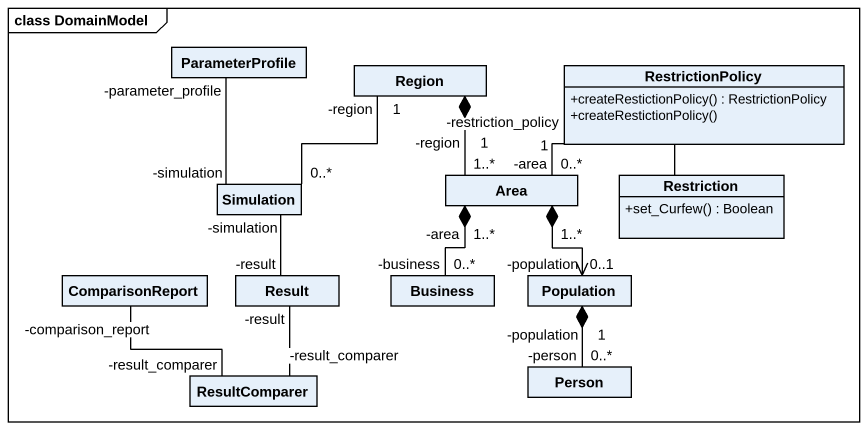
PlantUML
@startuml
mainframe class DomainModel
hide circle
hide empty members
skinparam classAttributeIconSize 0
class ParameterProfile
class Region
class RestrictionPolicy {
  +createRestictionPolicy() : RestrictionPolicy
  +createRestictionPolicy()
}
class Simulation
class Area
class Restriction {
  +set_Curfew() : Boolean
}
class ComparisonReport
class Result
class Business
class Population
class "Person" as Person_
class ResultComparer
Region "1\n-region" *-- "1..*" Area
Simulation "-simulation" -up- "-parameter_profile" ParameterProfile
Simulation "0..*" -up- "1\n-region" Region
Area "0..*\n-area" -right- "1\n-restriction_policy" RestrictionPolicy
Area "1..*\n-area" *-- "0..*\n-business" Business
Area "1..*" *--> "0..1\n-population" Population
Restriction -up- RestrictionPolicy
Result "-result" -up- "-simulation" Simulation
Population "1\n-population" *-- "0..*\n-person" Person_
ResultComparer "-result_comparer" -up- "-comparison_report" ComparisonReport
ResultComparer "-result_comparer" -up- "-result" Result
@enduml
